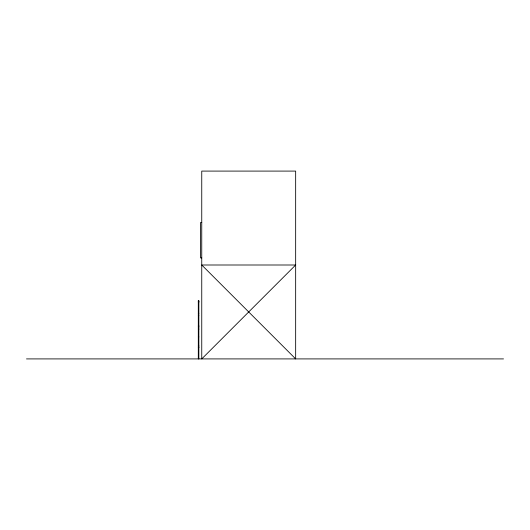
<?xml version="1.0" encoding="UTF-8"?>
<svg xmlns="http://www.w3.org/2000/svg" width="530" height="530" viewBox="0 0 530 530"><rect width="100%" height="100%" fill="white"/><g stroke="black" fill="none" stroke-linecap="round" stroke-linejoin="round"><path stroke-width="0.79" d="M201.751 222.56L200.486 222.56L200.486 257.905L201.751 257.905M198.306 301.113L198.849 301.066M198.306 301.55L198.849 301.55M198.306 301.689L198.849 301.663M198.306 302.564L198.849 302.577M198.306 313.237L198.849 313.237M198.306 315.297L198.849 315.297M198.306 325.731L198.849 325.731M198.306 326.275L198.849 326.275M198.306 326.917L198.849 326.917M198.306 328.083L198.849 328.083M198.306 329.289L198.849 329.289M198.306 336.921L198.849 336.921M198.306 345.421L198.849 345.421M198.306 346.309L198.849 346.309M198.306 347.402L198.849 347.402M198.306 347.68L198.849 347.68M26.5 358.909L503.5 358.909M198.849 358.909L198.849 300.629L198.306 300.629L198.306 358.909M295.66 265L201.751 358.909L201.751 171.091L295.66 171.091L295.66 358.909L201.751 265L295.66 265"/></g></svg>
